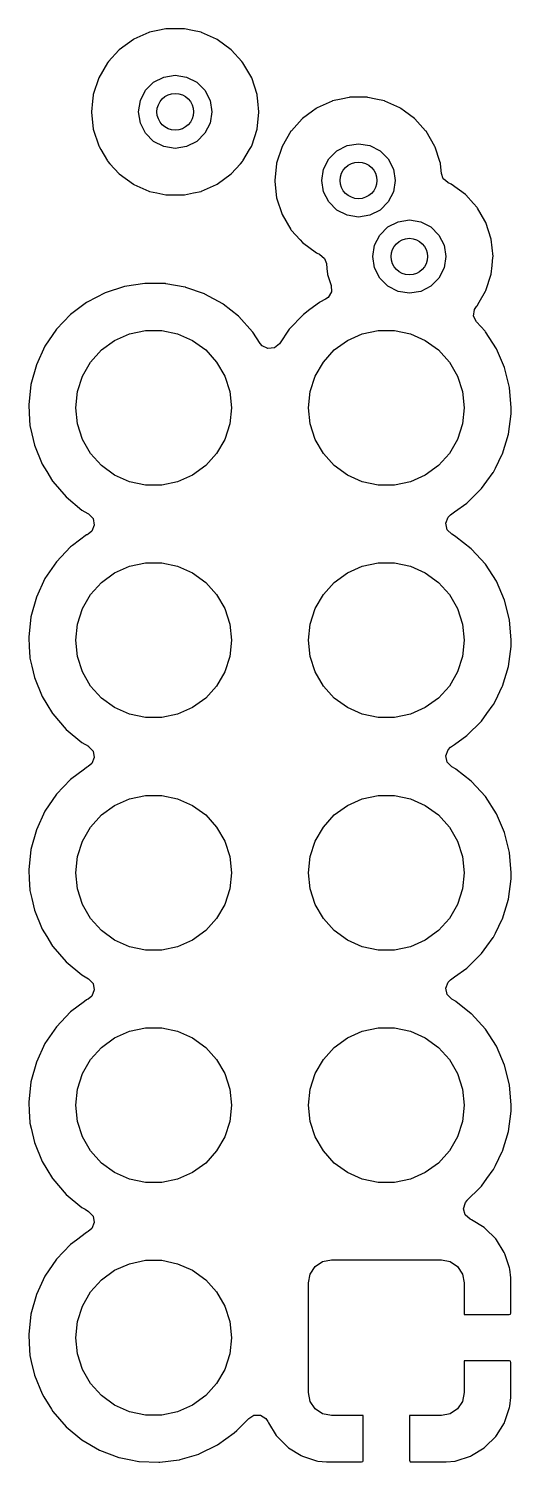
# Model space of a CAD drawing. Extents: x 1.86 to 8.44, y -4.92 to -0.87.
# Drawn here: x 6.856 to 7.064, y -4.164 to -3.547 of the extents above; entities that cross this region are included whole.
import ezdxf

# ---------------------------------------------------------------- set-up
doc = ezdxf.new("R2010")
doc.units = 0
doc.header["$MEASUREMENT"] = 0
doc.layers.add('BLACK', color=7, linetype='CONTINUOUS')

msp = doc.modelspace()

# ---------------------------------------------------------------- linework, layer by layer
at = {"layer": 'BLACK', "linetype": 'CONTINUOUS'}
for p, q in [((6.90131, -3.55153), (6.89523, -3.55595)), ((6.90155, -3.55143), (6.90131, -3.55153)), ((6.90794, -3.54858), (6.90155, -3.55143)), ((6.90155, -3.55143), (6.90155, -3.55143)), ((6.90818, -3.54847), (6.90794, -3.54858)), ((6.90794, -3.54858), (6.90794, -3.54858)), ((6.91185, -3.54769), (6.90818, -3.54847)), ((6.91528, -3.54696), (6.91185, -3.54769)), ((6.91553, -3.54691), (6.91528, -3.54696)), ((6.91528, -3.54696), (6.91528, -3.54696)), ((6.92305, -3.54691), (6.91553, -3.54691)), ((6.9233, -3.54696), (6.92305, -3.54691)), ((6.92673, -3.54769), (6.9233, -3.54696)), ((6.9233, -3.54696), (6.9233, -3.54696)), ((6.93041, -3.54847), (6.92673, -3.54769)), ((6.93064, -3.54858), (6.93041, -3.54847)), ((6.93704, -3.55143), (6.93064, -3.54858)), ((6.93064, -3.54858), (6.93064, -3.54858)), ((6.93727, -3.55153), (6.93704, -3.55143)), ((6.93704, -3.55143), (6.93704, -3.55143)), ((6.94336, -3.55595), (6.93727, -3.55153)), ((6.89505, -3.55614), (6.89063, -3.56105)), ((6.89523, -3.55595), (6.89505, -3.55614)), ((6.89505, -3.55614), (6.89505, -3.55614)), ((6.94353, -3.55614), (6.94336, -3.55595)), ((6.94795, -3.56105), (6.94353, -3.55614)), ((6.94353, -3.55614), (6.94353, -3.55614)), ((6.8902, -3.56154), (6.88644, -3.56805)), ((6.89063, -3.56105), (6.8902, -3.56154)), ((6.94839, -3.56154), (6.94795, -3.56105)), ((6.95215, -3.56805), (6.94839, -3.56154)), ((6.88644, -3.56805), (6.88411, -3.5752)), ((6.90655, -3.57342), (6.91003, -3.56994)), ((6.91003, -3.56994), (6.91442, -3.5677)), ((6.91442, -3.5677), (6.91929, -3.56693)), ((6.91929, -3.56693), (6.92416, -3.5677)), ((6.92416, -3.5677), (6.92855, -3.56994)), ((6.92855, -3.56994), (6.93203, -3.57342)), ((6.95447, -3.5752), (6.95215, -3.56805)), ((6.88409, -3.57546), (6.88381, -3.57811)), ((6.88411, -3.5752), (6.88409, -3.57546)), ((6.88409, -3.57546), (6.88409, -3.57546)), ((6.90431, -3.57781), (6.90655, -3.57342)), ((6.93203, -3.57342), (6.93427, -3.57781)), ((6.9545, -3.57546), (6.95447, -3.5752)), ((6.95478, -3.57811), (6.9545, -3.57546)), ((6.9545, -3.57546), (6.9545, -3.57546)), ((6.99402, -3.57649), (6.99059, -3.57722)), ((6.99427, -3.57644), (6.99402, -3.57649)), ((6.99402, -3.57649), (6.99402, -3.57649)), ((7.00179, -3.57644), (6.99427, -3.57644)), ((7.00204, -3.57649), (7.00179, -3.57644)), ((7.00205, -3.57649), (7.00204, -3.57649)), ((7.00547, -3.57722), (7.00205, -3.57649)), ((6.88381, -3.57811), (6.88333, -3.58268)), ((6.88333, -3.58268), (6.88335, -3.58294)), ((6.88335, -3.58294), (6.88364, -3.58567)), ((6.90354, -3.58268), (6.90431, -3.57781)), ((6.90431, -3.58754), (6.90354, -3.58268)), ((6.93427, -3.57781), (6.93504, -3.58268)), ((6.93504, -3.58268), (6.93427, -3.58754)), ((6.95526, -3.58268), (6.95478, -3.57811)), ((6.95494, -3.58567), (6.95523, -3.58294)), ((6.95523, -3.58294), (6.95526, -3.58268)), ((6.97825, -3.58236), (6.97397, -3.58548)), ((6.97984, -3.58121), (6.97825, -3.58236)), ((6.98005, -3.58106), (6.97984, -3.58121)), ((6.97984, -3.58121), (6.97984, -3.58121)), ((6.98029, -3.58095), (6.98005, -3.58106)), ((6.98668, -3.57811), (6.98029, -3.58095)), ((6.98029, -3.58095), (6.98029, -3.58095)), ((6.98692, -3.578), (6.98668, -3.57811)), ((6.98668, -3.57811), (6.98668, -3.57811)), ((6.99059, -3.57722), (6.98692, -3.578)), ((7.00915, -3.578), (7.00547, -3.57722)), ((7.00938, -3.57811), (7.00915, -3.578)), ((7.01578, -3.58095), (7.00938, -3.57811)), ((7.00938, -3.57811), (7.00938, -3.57811)), ((7.01601, -3.58106), (7.01578, -3.58095)), ((7.01578, -3.58095), (7.01578, -3.58095)), ((7.01622, -3.58121), (7.01601, -3.58106)), ((7.01781, -3.58236), (7.01622, -3.58121)), ((7.01622, -3.58121), (7.01622, -3.58121)), ((7.0221, -3.58548), (7.01781, -3.58236)), ((6.88364, -3.58567), (6.88411, -3.59015)), ((6.90655, -3.59193), (6.90431, -3.58754)), ((6.93427, -3.58754), (6.93203, -3.59193)), ((6.95447, -3.59015), (6.95494, -3.58567)), ((6.97379, -3.58567), (6.96918, -3.5908)), ((6.97397, -3.58548), (6.97379, -3.58567)), ((6.97379, -3.58567), (6.97379, -3.58567)), ((7.02227, -3.58567), (7.0221, -3.58548)), ((7.02688, -3.5908), (7.02227, -3.58567)), ((7.02227, -3.58567), (7.02227, -3.58567)), ((6.88411, -3.59015), (6.88644, -3.59731)), ((6.91003, -3.59542), (6.90655, -3.59193)), ((6.93203, -3.59193), (6.92855, -3.59542)), ((6.95215, -3.59731), (6.95447, -3.59015)), ((6.96894, -3.59107), (6.96518, -3.59758)), ((6.96918, -3.5908), (6.96894, -3.59107)), ((7.02713, -3.59107), (7.02688, -3.5908)), ((7.03089, -3.59758), (7.02713, -3.59107)), ((6.88644, -3.59731), (6.88657, -3.59753)), ((6.88657, -3.59753), (6.88657, -3.59753)), ((6.88657, -3.59753), (6.88736, -3.5989)), ((6.88736, -3.5989), (6.8902, -3.60382)), ((6.91442, -3.59765), (6.91003, -3.59542)), ((6.91929, -3.59843), (6.91442, -3.59765)), ((6.92416, -3.59765), (6.91929, -3.59843)), ((6.92855, -3.59542), (6.92416, -3.59765)), ((6.94839, -3.60382), (6.95122, -3.5989)), ((6.95122, -3.5989), (6.95202, -3.59753)), ((6.95202, -3.59753), (6.95215, -3.59731)), ((6.95202, -3.59753), (6.95202, -3.59753)), ((6.96518, -3.59758), (6.96285, -3.60473)), ((6.98529, -3.60295), (6.98878, -3.59946)), ((6.98878, -3.59946), (6.99317, -3.59723)), ((6.99317, -3.59723), (6.99803, -3.59646)), ((6.99803, -3.59646), (7.0029, -3.59723)), ((7.0029, -3.59723), (7.00729, -3.59946)), ((7.00729, -3.59946), (7.01077, -3.60295)), ((7.03097, -3.59782), (7.03089, -3.59758)), ((7.03297, -3.60398), (7.03097, -3.59782)), ((6.8902, -3.60382), (6.89037, -3.60401)), ((6.89037, -3.60401), (6.89037, -3.60401)), ((6.89037, -3.60401), (6.89125, -3.60499)), ((6.89125, -3.60499), (6.89523, -3.6094)), ((6.94336, -3.6094), (6.94733, -3.60499)), ((6.94733, -3.60499), (6.94821, -3.60401)), ((6.94821, -3.60401), (6.94839, -3.60382)), ((6.94821, -3.60401), (6.94821, -3.60401)), ((6.96283, -3.60499), (6.96238, -3.60925)), ((6.96285, -3.60473), (6.96283, -3.60499)), ((6.96283, -3.60499), (6.96283, -3.60499)), ((6.98228, -3.6122), (6.98305, -3.60734)), ((6.98305, -3.60734), (6.98529, -3.60295)), ((7.01077, -3.60295), (7.01301, -3.60734)), ((7.01301, -3.60734), (7.01378, -3.6122)), ((7.03321, -3.60473), (7.03297, -3.60398)), ((7.03324, -3.60499), (7.03321, -3.60473)), ((7.03369, -3.60925), (7.03324, -3.60499)), ((7.03324, -3.60499), (7.03324, -3.60499)), ((6.89523, -3.6094), (6.90131, -3.61382)), ((6.90131, -3.61382), (6.90155, -3.61393)), ((6.93704, -3.61393), (6.93727, -3.61382)), ((6.93727, -3.61382), (6.94336, -3.6094)), ((6.96238, -3.60925), (6.96207, -3.6122)), ((6.96207, -3.6122), (6.96209, -3.61246)), ((6.96209, -3.61246), (6.96272, -3.61839)), ((6.98305, -3.61707), (6.98228, -3.6122)), ((7.01378, -3.6122), (7.01301, -3.61707)), ((7.03447, -3.61145), (7.03369, -3.60925)), ((7.03536, -3.6122), (7.03447, -3.61145)), ((7.0366, -3.61326), (7.03536, -3.6122)), ((7.03762, -3.61371), (7.0366, -3.61326)), ((7.03785, -3.61382), (7.03762, -3.61371)), ((7.04394, -3.61824), (7.03785, -3.61382)), ((6.90155, -3.61393), (6.90155, -3.61393)), ((6.90155, -3.61393), (6.90794, -3.61678)), ((6.90794, -3.61678), (6.90818, -3.61688)), ((6.90818, -3.61688), (6.91138, -3.61756)), ((6.91138, -3.61756), (6.91528, -3.61839)), ((6.91528, -3.61839), (6.91528, -3.61839)), ((6.91528, -3.61839), (6.91553, -3.61844)), ((6.91553, -3.61844), (6.92305, -3.61844)), ((6.92305, -3.61844), (6.9233, -3.61839)), ((6.9233, -3.61839), (6.92721, -3.61756)), ((6.9233, -3.61839), (6.9233, -3.61839)), ((6.92721, -3.61756), (6.93041, -3.61688)), ((6.93041, -3.61688), (6.93064, -3.61678)), ((6.93064, -3.61678), (6.93704, -3.61393)), ((6.93704, -3.61393), (6.93704, -3.61393)), ((6.96272, -3.61839), (6.96285, -3.61968)), ((6.96285, -3.61968), (6.96518, -3.62683)), ((6.98529, -3.62146), (6.98305, -3.61707)), ((7.01301, -3.61707), (7.01077, -3.62146)), ((7.04411, -3.61843), (7.04394, -3.61824)), ((7.04737, -3.62205), (7.04411, -3.61843)), ((7.04411, -3.61843), (7.04411, -3.61843)), ((6.98878, -3.62495), (6.98529, -3.62146)), ((6.99317, -3.62718), (6.98878, -3.62495)), ((7.00729, -3.62495), (7.0029, -3.62718)), ((7.01077, -3.62146), (7.00729, -3.62495)), ((7.04897, -3.62382), (7.04737, -3.62205)), ((7.0491, -3.62405), (7.04897, -3.62382)), ((7.05226, -3.62952), (7.0491, -3.62405)), ((6.96518, -3.62683), (6.96894, -3.63334)), ((6.99803, -3.62795), (6.99317, -3.62718)), ((7.0029, -3.62718), (6.99803, -3.62795)), ((7.00713, -3.63571), (7.01061, -3.63222)), ((7.01061, -3.63222), (7.015, -3.62999)), ((7.015, -3.62999), (7.01987, -3.62921)), ((7.01987, -3.62921), (7.02474, -3.62999)), ((7.02474, -3.62999), (7.02913, -3.63222)), ((7.02913, -3.63222), (7.03261, -3.63571)), ((7.05273, -3.63033), (7.05226, -3.62952)), ((7.05505, -3.63749), (7.05273, -3.63033)), ((6.96894, -3.63334), (6.96911, -3.63354)), ((6.96911, -3.63354), (6.96911, -3.63354)), ((6.96911, -3.63354), (6.9729, -3.63774)), ((6.9729, -3.63774), (6.97397, -3.63893)), ((7.00489, -3.6401), (7.00713, -3.63571)), ((7.03261, -3.63571), (7.03485, -3.6401)), ((7.05584, -3.64496), (7.05505, -3.63749)), ((6.97397, -3.63893), (6.98005, -3.64335)), ((6.98005, -3.64335), (6.98029, -3.64346)), ((6.98029, -3.64346), (6.9813, -3.64391)), ((6.9813, -3.64391), (6.98343, -3.64572)), ((7.00412, -3.64496), (7.00489, -3.6401)), ((7.03485, -3.6401), (7.03562, -3.64496)), ((6.98343, -3.64572), (6.98422, -3.64792)), ((6.98422, -3.64792), (6.98445, -3.65012)), ((6.98445, -3.65012), (6.98469, -3.65244)), ((7.00489, -3.64983), (7.00412, -3.64496)), ((7.00713, -3.65422), (7.00489, -3.64983)), ((7.03485, -3.64983), (7.03261, -3.65422)), ((7.03562, -3.64496), (7.03485, -3.64983)), ((7.05505, -3.65244), (7.05543, -3.64877)), ((7.05543, -3.64877), (7.05581, -3.64522)), ((7.05581, -3.64522), (7.05584, -3.64496)), ((6.90626, -3.65646), (6.89756, -3.65779)), ((6.90646, -3.65647), (6.90626, -3.65646)), ((6.91214, -3.65654), (6.90646, -3.65647)), ((6.90646, -3.65647), (6.90646, -3.65647)), ((6.91505, -3.65657), (6.91214, -3.65654)), ((6.91525, -3.65661), (6.91505, -3.65657)), ((6.92351, -3.65808), (6.91525, -3.65661)), ((6.91525, -3.65661), (6.91525, -3.65661)), ((6.98469, -3.65244), (6.98477, -3.65269)), ((6.98477, -3.65269), (6.98477, -3.65269)), ((6.98477, -3.65269), (6.98629, -3.65737)), ((7.01061, -3.6577), (7.00713, -3.65422)), ((7.03261, -3.65422), (7.02913, -3.6577)), ((7.05273, -3.65959), (7.05505, -3.65244)), ((6.8892, -3.66053), (6.8814, -3.66459)), ((6.89756, -3.65779), (6.8892, -3.66053)), ((6.92371, -3.65811), (6.92351, -3.65808)), ((6.92351, -3.65808), (6.92351, -3.65808)), ((6.9239, -3.65818), (6.92371, -3.65811)), ((6.93181, -3.66098), (6.9239, -3.65818)), ((6.9239, -3.65818), (6.9239, -3.65818)), ((6.932, -3.66105), (6.93181, -3.66098)), ((6.93181, -3.66098), (6.93181, -3.66098)), ((6.9397, -3.6653), (6.932, -3.66105)), ((6.98493, -3.66256), (6.98387, -3.6633)), ((6.98637, -3.66016), (6.98493, -3.66256)), ((6.98629, -3.65737), (6.98637, -3.66016)), ((7.015, -3.65994), (7.01061, -3.6577)), ((7.01987, -3.66071), (7.015, -3.65994)), ((7.02474, -3.65994), (7.01987, -3.66071)), ((7.02913, -3.6577), (7.02474, -3.65994)), ((7.0499, -3.66449), (7.0526, -3.65982)), ((7.0526, -3.65982), (7.05273, -3.65959)), ((7.0526, -3.65982), (7.0526, -3.65982)), ((6.87715, -3.66778), (6.87437, -3.66987)), ((6.88124, -3.66471), (6.87715, -3.66778)), ((6.8814, -3.66459), (6.88124, -3.66471)), ((6.88124, -3.66471), (6.88124, -3.66471)), ((6.93986, -3.66543), (6.9397, -3.6653)), ((6.94644, -3.67062), (6.93986, -3.66543)), ((6.93986, -3.66543), (6.93986, -3.66543)), ((6.97715, -3.66778), (6.97437, -3.66987)), ((6.98124, -3.66471), (6.97715, -3.66778)), ((6.9814, -3.66459), (6.98124, -3.66471)), ((6.98124, -3.66471), (6.98124, -3.66471)), ((6.98387, -3.6633), (6.9814, -3.66459)), ((7.04749, -3.67055), (7.04782, -3.66778)), ((7.04782, -3.66778), (7.04869, -3.66641)), ((7.04869, -3.66641), (7.04879, -3.6663)), ((7.04879, -3.6663), (7.04897, -3.6661)), ((7.04879, -3.6663), (7.04879, -3.6663)), ((7.04897, -3.6661), (7.0499, -3.66449)), ((6.87437, -3.66987), (6.86829, -3.67623)), ((6.9466, -3.67075), (6.94644, -3.67062)), ((6.94644, -3.67062), (6.94644, -3.67062)), ((6.95252, -3.67725), (6.9466, -3.67075)), ((6.97437, -3.66987), (6.96829, -3.67623)), ((7.04871, -3.67307), (7.04749, -3.67055)), ((7.05238, -3.6771), (7.04871, -3.67307)), ((6.86829, -3.67623), (6.86334, -3.68349)), ((6.88761, -3.68513), (6.89327, -3.68102)), ((6.89327, -3.68102), (6.89966, -3.67817)), ((6.89966, -3.67817), (6.9065, -3.67672)), ((6.9065, -3.67672), (6.9135, -3.67672)), ((6.9135, -3.67672), (6.92034, -3.67817)), ((6.92034, -3.67817), (6.92673, -3.68102)), ((6.92673, -3.68102), (6.93239, -3.68513)), ((6.95263, -3.67743), (6.95252, -3.67725)), ((6.9558, -3.68232), (6.95263, -3.67743)), ((6.95263, -3.67743), (6.95263, -3.67743)), ((6.96829, -3.67623), (6.96406, -3.68243)), ((6.98761, -3.68513), (6.99327, -3.68102)), ((6.99327, -3.68102), (6.99966, -3.67817)), ((6.99966, -3.67817), (7.0065, -3.67672)), ((7.0065, -3.67672), (7.0135, -3.67672)), ((7.0135, -3.67672), (7.02034, -3.67817)), ((7.02034, -3.67817), (7.02673, -3.68102)), ((7.02673, -3.68102), (7.03239, -3.68513)), ((7.05252, -3.67725), (7.05238, -3.6771)), ((7.05238, -3.6771), (7.05238, -3.6771)), ((7.0573, -3.68464), (7.05252, -3.67725)), ((6.86334, -3.68349), (6.85963, -3.69147)), ((6.88293, -3.69033), (6.88761, -3.68513)), ((6.93239, -3.68513), (6.93707, -3.69033)), ((6.95662, -3.68329), (6.9558, -3.68232)), ((6.95912, -3.68452), (6.95662, -3.68329)), ((6.9619, -3.6842), (6.95912, -3.68452)), ((6.96406, -3.68243), (6.9619, -3.6842)), ((6.98293, -3.69033), (6.98761, -3.68513)), ((7.03239, -3.68513), (7.03707, -3.69033)), ((7.0608, -3.6927), (7.0573, -3.68464)), ((6.85963, -3.69147), (6.85728, -3.69994)), ((6.87943, -3.69639), (6.88293, -3.69033)), ((6.93707, -3.69033), (6.94057, -3.69639)), ((6.97943, -3.69639), (6.98293, -3.69033)), ((7.03707, -3.69033), (7.04057, -3.69639)), ((7.06295, -3.70123), (7.0608, -3.6927)), ((6.85728, -3.69994), (6.85635, -3.70869)), ((6.87727, -3.70304), (6.87943, -3.69639)), ((6.94057, -3.69639), (6.94273, -3.70304)), ((6.97727, -3.70304), (6.97943, -3.69639)), ((7.04057, -3.69639), (7.04273, -3.70304)), ((6.87654, -3.71), (6.87727, -3.70304)), ((6.94273, -3.70304), (6.94346, -3.71)), ((6.97654, -3.71), (6.97727, -3.70304)), ((7.04273, -3.70304), (7.04346, -3.71)), ((7.06367, -3.71), (7.06295, -3.70123)), ((6.85635, -3.70869), (6.85636, -3.70889)), ((6.85636, -3.70889), (6.85636, -3.70889)), ((6.85636, -3.70889), (6.85673, -3.71531)), ((6.87727, -3.71696), (6.87654, -3.71)), ((6.94346, -3.71), (6.94273, -3.71696)), ((6.97727, -3.71696), (6.97654, -3.71)), ((7.04346, -3.71), (7.04273, -3.71696)), ((7.0636, -3.71262), (7.06367, -3.71)), ((6.85673, -3.71531), (6.85685, -3.71747)), ((6.85685, -3.71747), (6.8569, -3.71767)), ((6.8569, -3.71767), (6.8569, -3.71767)), ((6.8569, -3.71767), (6.85768, -3.72114)), ((6.87943, -3.72361), (6.87727, -3.71696)), ((6.94273, -3.71696), (6.94057, -3.72361)), ((6.97943, -3.72361), (6.97727, -3.71696)), ((7.04273, -3.71696), (7.04057, -3.72361)), ((7.06246, -3.72134), (7.0636, -3.71262)), ((6.85768, -3.72114), (6.85879, -3.72605)), ((6.88293, -3.72967), (6.87943, -3.72361)), ((6.94057, -3.72361), (6.93707, -3.72967)), ((6.98293, -3.72967), (6.97943, -3.72361)), ((7.04057, -3.72361), (7.03707, -3.72967)), ((7.0599, -3.72976), (7.06246, -3.72134)), ((6.85879, -3.72605), (6.8621, -3.7342)), ((6.88761, -3.73487), (6.88293, -3.72967)), ((6.93707, -3.72967), (6.93239, -3.73487)), ((6.98761, -3.73487), (6.98293, -3.72967)), ((7.03707, -3.72967), (7.03239, -3.73487)), ((7.05682, -3.73598), (7.05981, -3.72994)), ((7.05981, -3.72994), (7.0599, -3.72976)), ((7.05981, -3.72994), (7.05981, -3.72994)), ((6.8621, -3.7342), (6.8641, -3.73746)), ((6.89327, -3.73898), (6.88761, -3.73487)), ((6.93239, -3.73487), (6.92673, -3.73898)), ((6.99327, -3.73898), (6.98761, -3.73487)), ((7.03239, -3.73487), (7.02673, -3.73898)), ((7.056, -3.73764), (7.05682, -3.73598)), ((6.8641, -3.73746), (6.86659, -3.74152)), ((6.86659, -3.74152), (6.86669, -3.7417)), ((6.86669, -3.7417), (6.87245, -3.74834)), ((6.89966, -3.74183), (6.89327, -3.73898)), ((6.9065, -3.74328), (6.89966, -3.74183)), ((6.9135, -3.74328), (6.9065, -3.74328)), ((6.92034, -3.74183), (6.9135, -3.74328)), ((6.92673, -3.73898), (6.92034, -3.74183)), ((6.99966, -3.74183), (6.99327, -3.73898)), ((7.0065, -3.74328), (6.99966, -3.74183)), ((7.0135, -3.74328), (7.0065, -3.74328)), ((7.02034, -3.74183), (7.0135, -3.74328)), ((7.02673, -3.73898), (7.02034, -3.74183)), ((7.05087, -3.74478), (7.05321, -3.74152)), ((7.05321, -3.74152), (7.05588, -3.73781)), ((7.05588, -3.73781), (7.056, -3.73764)), ((6.87245, -3.74834), (6.87922, -3.75396)), ((7.04464, -3.75099), (7.05087, -3.74478)), ((6.87922, -3.75396), (6.88175, -3.75544)), ((6.88175, -3.75544), (6.8821, -3.75565)), ((6.8821, -3.75565), (6.88402, -3.75768)), ((7.03759, -3.75602), (7.03932, -3.75479)), ((7.03932, -3.75479), (7.04464, -3.75099)), ((6.88454, -3.76043), (6.88348, -3.76302)), ((6.88402, -3.75768), (6.88454, -3.76043)), ((7.03552, -3.75968), (7.03651, -3.75707)), ((7.03611, -3.76242), (7.03552, -3.75968)), ((7.03651, -3.75707), (7.03759, -3.75602)), ((6.88124, -3.76471), (6.87521, -3.76924)), ((6.8814, -3.76459), (6.88124, -3.76471)), ((6.88124, -3.76471), (6.88124, -3.76471)), ((6.88189, -3.76433), (6.8814, -3.76459)), ((6.88348, -3.76302), (6.88189, -3.76433)), ((7.03807, -3.7644), (7.03611, -3.76242)), ((7.0397, -3.7653), (7.03807, -3.7644)), ((7.03986, -3.76543), (7.0397, -3.7653)), ((7.04644, -3.77062), (7.03986, -3.76543)), ((7.03986, -3.76543), (7.03986, -3.76543)), ((6.87437, -3.76987), (6.86829, -3.77623)), ((6.87521, -3.76924), (6.87437, -3.76987)), ((7.0466, -3.77075), (7.04644, -3.77062)), ((7.04644, -3.77062), (7.04644, -3.77062)), ((7.05252, -3.77725), (7.0466, -3.77075)), ((6.86829, -3.77623), (6.86334, -3.78349)), ((6.89327, -3.78102), (6.89966, -3.77817)), ((6.89966, -3.77817), (6.9065, -3.77672)), ((6.9065, -3.77672), (6.9135, -3.77672)), ((6.9135, -3.77672), (6.92034, -3.77817)), ((6.92034, -3.77817), (6.92673, -3.78102)), ((6.99327, -3.78102), (6.99966, -3.77817)), ((6.99966, -3.77817), (7.0065, -3.77672)), ((7.0065, -3.77672), (7.0135, -3.77672)), ((7.0135, -3.77672), (7.02034, -3.77817)), ((7.02034, -3.77817), (7.02673, -3.78102)), ((7.0573, -3.78464), (7.05252, -3.77725)), ((6.86334, -3.78349), (6.85963, -3.79147)), ((6.88293, -3.79033), (6.88761, -3.78513)), ((6.88761, -3.78513), (6.89327, -3.78102)), ((6.92673, -3.78102), (6.93239, -3.78513)), ((6.93239, -3.78513), (6.93707, -3.79033)), ((6.98293, -3.79033), (6.98761, -3.78513)), ((6.98761, -3.78513), (6.99327, -3.78102)), ((7.02673, -3.78102), (7.03239, -3.78513)), ((7.03239, -3.78513), (7.03707, -3.79033)), ((7.0608, -3.7927), (7.0573, -3.78464)), ((6.85963, -3.79147), (6.85728, -3.79994)), ((6.87943, -3.79639), (6.88293, -3.79033)), ((6.93707, -3.79033), (6.94057, -3.79639)), ((6.97943, -3.79639), (6.98293, -3.79033)), ((7.03707, -3.79033), (7.04057, -3.79639)), ((7.06295, -3.80123), (7.0608, -3.7927)), ((6.87727, -3.80304), (6.87943, -3.79639)), ((6.94057, -3.79639), (6.94273, -3.80304)), ((6.97727, -3.80304), (6.97943, -3.79639)), ((7.04057, -3.79639), (7.04273, -3.80304)), ((6.85728, -3.79994), (6.85635, -3.80869)), ((6.87654, -3.81), (6.87727, -3.80304)), ((6.94273, -3.80304), (6.94346, -3.81)), ((6.97654, -3.81), (6.97727, -3.80304)), ((7.04273, -3.80304), (7.04346, -3.81)), ((7.06367, -3.81), (7.06295, -3.80123)), ((6.85635, -3.80869), (6.85636, -3.80889)), ((6.85636, -3.80889), (6.85636, -3.80889)), ((6.85636, -3.80889), (6.85658, -3.81262)), ((6.87727, -3.81696), (6.87654, -3.81)), ((6.94346, -3.81), (6.94273, -3.81696)), ((6.97727, -3.81696), (6.97654, -3.81)), ((7.04346, -3.81), (7.04273, -3.81696)), ((7.0636, -3.81262), (7.06367, -3.81)), ((6.85658, -3.81262), (6.85685, -3.81747)), ((6.87943, -3.82361), (6.87727, -3.81696)), ((6.94273, -3.81696), (6.94057, -3.82361)), ((6.97943, -3.82361), (6.97727, -3.81696)), ((7.04273, -3.81696), (7.04057, -3.82361)), ((7.06246, -3.82134), (7.0636, -3.81262)), ((6.85685, -3.81747), (6.8569, -3.81767)), ((6.8569, -3.81767), (6.8569, -3.81767)), ((6.8569, -3.81767), (6.85768, -3.82114)), ((6.85768, -3.82114), (6.85879, -3.82605)), ((7.0599, -3.82976), (7.06246, -3.82134)), ((6.85879, -3.82605), (6.8621, -3.8342)), ((6.88293, -3.82967), (6.87943, -3.82361)), ((6.88761, -3.83487), (6.88293, -3.82967)), ((6.93707, -3.82967), (6.93239, -3.83487)), ((6.94057, -3.82361), (6.93707, -3.82967)), ((6.98293, -3.82967), (6.97943, -3.82361)), ((6.98761, -3.83487), (6.98293, -3.82967)), ((7.03707, -3.82967), (7.03239, -3.83487)), ((7.04057, -3.82361), (7.03707, -3.82967)), ((6.8621, -3.8342), (6.8641, -3.83746)), ((6.89327, -3.83898), (6.88761, -3.83487)), ((6.93239, -3.83487), (6.92673, -3.83898)), ((6.99327, -3.83898), (6.98761, -3.83487)), ((7.03239, -3.83487), (7.02673, -3.83898)), ((7.05682, -3.83598), (7.05981, -3.82994)), ((7.05981, -3.82994), (7.0599, -3.82976)), ((7.05981, -3.82994), (7.05981, -3.82994)), ((6.8641, -3.83746), (6.86659, -3.84152)), ((6.86659, -3.84152), (6.86669, -3.8417)), ((6.86669, -3.8417), (6.87245, -3.84834)), ((6.89966, -3.84183), (6.89327, -3.83898)), ((6.9065, -3.84328), (6.89966, -3.84183)), ((6.92034, -3.84183), (6.9135, -3.84328)), ((6.92673, -3.83898), (6.92034, -3.84183)), ((6.99966, -3.84183), (6.99327, -3.83898)), ((7.0065, -3.84328), (6.99966, -3.84183)), ((7.02034, -3.84183), (7.0135, -3.84328)), ((7.02673, -3.83898), (7.02034, -3.84183)), ((7.05087, -3.84478), (7.05321, -3.84152)), ((7.05321, -3.84152), (7.05588, -3.83781)), ((7.05588, -3.83781), (7.056, -3.83764)), ((7.056, -3.83764), (7.05682, -3.83598)), ((6.9135, -3.84328), (6.9065, -3.84328)), ((7.0135, -3.84328), (7.0065, -3.84328)), ((7.04464, -3.85099), (7.05087, -3.84478)), ((6.87245, -3.84834), (6.87922, -3.85396)), ((6.87922, -3.85396), (6.88199, -3.85558)), ((7.03932, -3.85479), (7.04464, -3.85099)), ((6.88199, -3.85558), (6.8821, -3.85565)), ((6.8821, -3.85565), (6.88402, -3.85768)), ((6.88454, -3.86043), (6.88348, -3.86302)), ((6.88402, -3.85768), (6.88454, -3.86043)), ((7.03552, -3.85968), (7.03651, -3.85707)), ((7.03611, -3.86242), (7.03552, -3.85968)), ((7.03651, -3.85707), (7.03759, -3.85602)), ((7.03759, -3.85602), (7.03932, -3.85479)), ((6.88029, -3.86543), (6.87437, -3.86987)), ((6.88124, -3.86471), (6.88029, -3.86543)), ((6.8814, -3.86459), (6.88124, -3.86471)), ((6.88124, -3.86471), (6.88124, -3.86471)), ((6.88189, -3.86433), (6.8814, -3.86459)), ((6.88348, -3.86302), (6.88189, -3.86433)), ((7.03807, -3.8644), (7.03611, -3.86242)), ((7.0397, -3.8653), (7.03807, -3.8644)), ((7.03986, -3.86543), (7.0397, -3.8653)), ((7.04644, -3.87062), (7.03986, -3.86543)), ((7.03986, -3.86543), (7.03986, -3.86543)), ((6.87437, -3.86987), (6.86829, -3.87623)), ((7.0466, -3.87075), (7.04644, -3.87062)), ((7.04644, -3.87062), (7.04644, -3.87062)), ((7.05252, -3.87725), (7.0466, -3.87075)), ((6.86829, -3.87623), (6.86334, -3.88349)), ((6.89327, -3.88102), (6.89966, -3.87817)), ((6.89966, -3.87817), (6.9065, -3.87672)), ((6.9065, -3.87672), (6.9135, -3.87672)), ((6.9135, -3.87672), (6.92034, -3.87817)), ((6.92034, -3.87817), (6.92673, -3.88102)), ((6.99327, -3.88102), (6.99966, -3.87817)), ((6.99966, -3.87817), (7.0065, -3.87672)), ((7.0065, -3.87672), (7.0135, -3.87672)), ((7.0135, -3.87672), (7.02034, -3.87817)), ((7.02034, -3.87817), (7.02673, -3.88102)), ((7.0573, -3.88464), (7.05252, -3.87725)), ((6.86334, -3.88349), (6.85963, -3.89147)), ((6.88293, -3.89033), (6.88761, -3.88513)), ((6.88761, -3.88513), (6.89327, -3.88102)), ((6.92673, -3.88102), (6.93239, -3.88513)), ((6.93239, -3.88513), (6.93707, -3.89033)), ((6.98293, -3.89033), (6.98761, -3.88513)), ((6.98761, -3.88513), (6.99327, -3.88102)), ((7.02673, -3.88102), (7.03239, -3.88513)), ((7.03239, -3.88513), (7.03707, -3.89033)), ((7.0608, -3.8927), (7.0573, -3.88464)), ((6.87943, -3.89639), (6.88293, -3.89033)), ((6.93707, -3.89033), (6.94057, -3.89639)), ((6.97943, -3.89639), (6.98293, -3.89033)), ((7.03707, -3.89033), (7.04057, -3.89639)), ((6.85963, -3.89147), (6.85728, -3.89994)), ((6.87727, -3.90304), (6.87943, -3.89639)), ((6.94057, -3.89639), (6.94273, -3.90304)), ((6.97727, -3.90304), (6.97943, -3.89639)), ((7.04057, -3.89639), (7.04273, -3.90304)), ((7.06295, -3.90123), (7.0608, -3.8927)), ((6.85728, -3.89994), (6.85635, -3.90869)), ((6.87654, -3.91), (6.87727, -3.90304)), ((6.94273, -3.90304), (6.94346, -3.91)), ((6.97654, -3.91), (6.97727, -3.90304)), ((7.04273, -3.90304), (7.04346, -3.91)), ((7.06367, -3.91), (7.06295, -3.90123)), ((6.85635, -3.90869), (6.85636, -3.90889)), ((6.85636, -3.90889), (6.85636, -3.90889)), ((6.85636, -3.90889), (6.85658, -3.91262)), ((6.85658, -3.91262), (6.85685, -3.91747)), ((6.87727, -3.91696), (6.87654, -3.91)), ((6.94346, -3.91), (6.94273, -3.91696)), ((6.97727, -3.91696), (6.97654, -3.91)), ((7.04346, -3.91), (7.04273, -3.91696)), ((7.06246, -3.92134), (7.0636, -3.91262)), ((7.0636, -3.91262), (7.06367, -3.91)), ((6.85685, -3.91747), (6.8569, -3.91767)), ((6.8569, -3.91767), (6.8569, -3.91767)), ((6.8569, -3.91767), (6.85768, -3.92114)), ((6.85768, -3.92114), (6.85879, -3.92605)), ((6.87943, -3.92361), (6.87727, -3.91696)), ((6.94273, -3.91696), (6.94057, -3.92361)), ((6.97943, -3.92361), (6.97727, -3.91696)), ((7.04273, -3.91696), (7.04057, -3.92361)), ((7.0599, -3.92976), (7.06246, -3.92134)), ((6.85879, -3.92605), (6.8621, -3.9342)), ((6.88293, -3.92967), (6.87943, -3.92361)), ((6.94057, -3.92361), (6.93707, -3.92967)), ((6.98293, -3.92967), (6.97943, -3.92361)), ((7.04057, -3.92361), (7.03707, -3.92967)), ((6.8621, -3.9342), (6.8641, -3.93746)), ((6.88761, -3.93487), (6.88293, -3.92967)), ((6.93707, -3.92967), (6.93239, -3.93487)), ((6.98761, -3.93487), (6.98293, -3.92967)), ((7.03707, -3.92967), (7.03239, -3.93487)), ((7.05682, -3.93598), (7.05981, -3.92994)), ((7.05981, -3.92994), (7.0599, -3.92976)), ((7.05981, -3.92994), (7.05981, -3.92994)), ((6.8641, -3.93746), (6.86659, -3.94152)), ((6.89327, -3.93898), (6.88761, -3.93487)), ((6.89966, -3.94183), (6.89327, -3.93898)), ((6.92673, -3.93898), (6.92034, -3.94183)), ((6.93239, -3.93487), (6.92673, -3.93898)), ((6.99327, -3.93898), (6.98761, -3.93487)), ((6.99966, -3.94183), (6.99327, -3.93898)), ((7.02673, -3.93898), (7.02034, -3.94183)), ((7.03239, -3.93487), (7.02673, -3.93898)), ((7.05321, -3.94152), (7.05588, -3.93781)), ((7.05588, -3.93781), (7.056, -3.93764)), ((7.056, -3.93764), (7.05682, -3.93598)), ((6.86659, -3.94152), (6.86669, -3.9417)), ((6.86669, -3.9417), (6.87245, -3.94834)), ((6.9065, -3.94328), (6.89966, -3.94183)), ((6.9135, -3.94328), (6.9065, -3.94328)), ((6.92034, -3.94183), (6.9135, -3.94328)), ((7.0065, -3.94328), (6.99966, -3.94183)), ((7.0135, -3.94328), (7.0065, -3.94328)), ((7.02034, -3.94183), (7.0135, -3.94328)), ((7.04464, -3.95099), (7.05087, -3.94478)), ((7.05087, -3.94478), (7.05321, -3.94152)), ((6.87245, -3.94834), (6.87922, -3.95396)), ((7.03932, -3.95479), (7.04464, -3.95099)), ((6.87922, -3.95396), (6.88199, -3.95558)), ((6.88199, -3.95558), (6.8821, -3.95565)), ((6.8821, -3.95565), (6.88402, -3.95768)), ((6.88402, -3.95768), (6.88454, -3.96043)), ((7.03552, -3.95968), (7.03651, -3.95707)), ((7.03651, -3.95707), (7.03759, -3.95602)), ((7.03759, -3.95602), (7.03932, -3.95479)), ((6.88124, -3.96471), (6.88029, -3.96543)), ((6.8814, -3.96459), (6.88124, -3.96471)), ((6.88124, -3.96471), (6.88124, -3.96471)), ((6.88189, -3.96433), (6.8814, -3.96459)), ((6.88348, -3.96302), (6.88189, -3.96433)), ((6.88454, -3.96043), (6.88348, -3.96302)), ((7.03611, -3.96242), (7.03552, -3.95968)), ((7.03807, -3.9644), (7.03611, -3.96242)), ((7.0397, -3.9653), (7.03807, -3.9644)), ((7.03986, -3.96543), (7.0397, -3.9653)), ((6.87437, -3.96987), (6.86829, -3.97623)), ((6.88029, -3.96543), (6.87437, -3.96987)), ((7.04644, -3.97062), (7.03986, -3.96543)), ((7.03986, -3.96543), (7.03986, -3.96543)), ((7.0466, -3.97075), (7.04644, -3.97062)), ((7.04644, -3.97062), (7.04644, -3.97062)), ((7.05252, -3.97725), (7.0466, -3.97075)), ((6.86829, -3.97623), (6.86334, -3.98349)), ((6.89966, -3.97817), (6.9065, -3.97672)), ((6.9065, -3.97672), (6.9135, -3.97672)), ((6.9135, -3.97672), (6.92034, -3.97817)), ((6.99966, -3.97817), (7.0065, -3.97672)), ((7.0065, -3.97672), (7.0135, -3.97672)), ((7.0135, -3.97672), (7.02034, -3.97817)), ((7.0573, -3.98464), (7.05252, -3.97725)), ((6.86334, -3.98349), (6.85963, -3.99147)), ((6.88761, -3.98513), (6.89327, -3.98102)), ((6.89327, -3.98102), (6.89966, -3.97817)), ((6.92034, -3.97817), (6.92673, -3.98102)), ((6.92673, -3.98102), (6.93239, -3.98513)), ((6.98761, -3.98513), (6.99327, -3.98102)), ((6.99327, -3.98102), (6.99966, -3.97817)), ((7.02034, -3.97817), (7.02673, -3.98102)), ((7.02673, -3.98102), (7.03239, -3.98513)), ((6.88293, -3.99033), (6.88761, -3.98513)), ((6.93239, -3.98513), (6.93707, -3.99033)), ((6.98293, -3.99033), (6.98761, -3.98513)), ((7.03239, -3.98513), (7.03707, -3.99033)), ((7.0608, -3.9927), (7.0573, -3.98464)), ((6.85963, -3.99147), (6.85728, -3.99994)), ((6.87943, -3.99639), (6.88293, -3.99033)), ((6.93707, -3.99033), (6.94057, -3.99639)), ((6.97943, -3.99639), (6.98293, -3.99033)), ((7.03707, -3.99033), (7.04057, -3.99639)), ((7.06295, -4.00123), (7.0608, -3.9927)), ((6.85728, -3.99994), (6.85635, -4.00869)), ((6.87727, -4.00304), (6.87943, -3.99639)), ((6.94057, -3.99639), (6.94273, -4.00304)), ((6.97727, -4.00304), (6.97943, -3.99639)), ((7.04057, -3.99639), (7.04273, -4.00304)), ((7.06367, -4.01), (7.06295, -4.00123)), ((6.87654, -4.01), (6.87727, -4.00304)), ((6.94273, -4.00304), (6.94346, -4.01)), ((6.97654, -4.01), (6.97727, -4.00304)), ((7.04273, -4.00304), (7.04346, -4.01)), ((6.85635, -4.00869), (6.85636, -4.00889)), ((6.85636, -4.00889), (6.85636, -4.00889)), ((6.85636, -4.00889), (6.85658, -4.01262)), ((6.85658, -4.01262), (6.85685, -4.01747)), ((6.87727, -4.01696), (6.87654, -4.01)), ((6.94346, -4.01), (6.94273, -4.01696)), ((6.97727, -4.01696), (6.97654, -4.01)), ((7.04346, -4.01), (7.04273, -4.01696)), ((7.06246, -4.02134), (7.0636, -4.01262)), ((7.0636, -4.01262), (7.06363, -4.01151)), ((7.06363, -4.01151), (7.06366, -4.01013)), ((7.06366, -4.01013), (7.06367, -4.01)), ((7.06366, -4.01013), (7.06366, -4.01013)), ((6.85685, -4.01747), (6.8569, -4.01767)), ((6.8569, -4.01767), (6.8569, -4.01767)), ((6.8569, -4.01767), (6.8574, -4.01991)), ((6.8574, -4.01991), (6.85879, -4.02605)), ((6.87943, -4.02361), (6.87727, -4.01696)), ((6.94273, -4.01696), (6.94057, -4.02361)), ((6.97943, -4.02361), (6.97727, -4.01696)), ((7.04273, -4.01696), (7.04057, -4.02361)), ((6.85879, -4.02605), (6.8621, -4.0342)), ((6.88293, -4.02967), (6.87943, -4.02361)), ((6.94057, -4.02361), (6.93707, -4.02967)), ((6.98293, -4.02967), (6.97943, -4.02361)), ((7.04057, -4.02361), (7.03707, -4.02967)), ((7.0599, -4.02976), (7.06246, -4.02134)), ((6.88761, -4.03487), (6.88293, -4.02967)), ((6.93707, -4.02967), (6.93239, -4.03487)), ((6.98761, -4.03487), (6.98293, -4.02967)), ((7.03707, -4.02967), (7.03239, -4.03487)), ((7.05682, -4.03598), (7.05981, -4.02994)), ((7.05981, -4.02994), (7.0599, -4.02976)), ((7.05981, -4.02994), (7.05981, -4.02994)), ((6.8621, -4.0342), (6.8641, -4.03746)), ((6.8641, -4.03746), (6.86659, -4.04152)), ((6.89327, -4.03898), (6.88761, -4.03487)), ((6.89966, -4.04183), (6.89327, -4.03898)), ((6.92673, -4.03898), (6.92034, -4.04183)), ((6.93239, -4.03487), (6.92673, -4.03898)), ((6.99327, -4.03898), (6.98761, -4.03487)), ((6.99966, -4.04183), (6.99327, -4.03898)), ((7.02673, -4.03898), (7.02034, -4.04183)), ((7.03239, -4.03487), (7.02673, -4.03898)), ((7.05321, -4.04152), (7.05588, -4.03781)), ((7.05588, -4.03781), (7.056, -4.03764)), ((7.056, -4.03764), (7.05682, -4.03598)), ((6.86659, -4.04152), (6.86669, -4.0417)), ((6.86669, -4.0417), (6.87245, -4.04834)), ((6.9065, -4.04328), (6.89966, -4.04183)), ((6.9135, -4.04328), (6.9065, -4.04328)), ((6.92034, -4.04183), (6.9135, -4.04328)), ((7.0065, -4.04328), (6.99966, -4.04183)), ((7.0135, -4.04328), (7.0065, -4.04328)), ((7.02034, -4.04183), (7.0135, -4.04328)), ((7.04464, -4.05099), (7.05032, -4.04533)), ((7.05032, -4.04533), (7.05087, -4.04478)), ((7.05087, -4.04478), (7.05321, -4.04152)), ((6.87245, -4.04834), (6.87922, -4.05396)), ((7.04395, -4.05183), (7.04466, -4.05102)), ((7.04466, -4.05102), (7.04464, -4.05099)), ((6.87922, -4.05396), (6.88059, -4.05476)), ((6.88059, -4.05476), (6.8821, -4.05565)), ((6.8821, -4.05565), (6.88402, -4.05768)), ((6.88402, -4.05768), (6.88454, -4.06043)), ((7.04314, -4.0545), (7.04395, -4.05183)), ((7.04391, -4.05719), (7.04314, -4.0545)), ((7.046, -4.05904), (7.04391, -4.05719)), ((6.88348, -4.06302), (6.88189, -4.06433)), ((6.88454, -4.06043), (6.88348, -4.06302)), ((7.04657, -4.0593), (7.046, -4.05904)), ((7.052, -4.06265), (7.04657, -4.0593)), ((7.05245, -4.063), (7.052, -4.06265)), ((7.05696, -4.06751), (7.05245, -4.063)), ((6.87437, -4.06987), (6.86829, -4.07623)), ((6.87685, -4.068), (6.87437, -4.06987)), ((6.88124, -4.06471), (6.87685, -4.068)), ((6.8814, -4.06459), (6.88124, -4.06471)), ((6.88124, -4.06471), (6.88124, -4.06471)), ((6.88189, -4.06433), (6.8814, -4.06459)), ((7.05732, -4.06796), (7.05696, -4.06751)), ((7.06068, -4.07339), (7.05732, -4.06796)), ((6.86829, -4.07623), (6.86334, -4.08349)), ((7.06092, -4.07391), (7.06068, -4.07339)), ((7.06295, -4.07998), (7.06092, -4.07391)), ((6.88761, -4.08513), (6.89327, -4.08102)), ((6.89327, -4.08102), (6.89966, -4.07817)), ((6.89966, -4.07817), (6.9065, -4.07672)), ((6.9065, -4.07672), (6.9135, -4.07672)), ((6.9135, -4.07672), (6.92034, -4.07817)), ((6.92034, -4.07817), (6.92673, -4.08102)), ((6.92673, -4.08102), (6.93239, -4.08513)), ((6.97728, -4.08261), (6.97942, -4.07942)), ((6.97942, -4.07942), (6.98261, -4.07728)), ((6.98261, -4.07728), (6.98638, -4.07654)), ((6.98638, -4.07654), (7.03362, -4.07654)), ((7.03362, -4.07654), (7.03739, -4.07728)), ((7.03739, -4.07728), (7.04058, -4.07942)), ((7.04058, -4.07942), (7.04272, -4.08261)), ((7.06306, -4.0805), (7.06295, -4.07998)), ((7.06345, -4.08427), (7.06306, -4.0805)), ((6.86334, -4.08349), (6.85963, -4.09147)), ((6.88293, -4.09033), (6.88761, -4.08513)), ((6.93239, -4.08513), (6.93707, -4.09033)), ((6.97654, -4.08638), (6.97728, -4.08261)), ((6.97654, -4.13362), (6.97654, -4.08638)), ((7.04272, -4.08261), (7.04346, -4.08638)), ((7.04346, -4.08638), (7.04346, -4.1)), ((7.06346, -4.08452), (7.06345, -4.08427)), ((7.06346, -4.09947), (7.06346, -4.08452)), ((6.85963, -4.09147), (6.85728, -4.09994)), ((6.87943, -4.09639), (6.88293, -4.09033)), ((6.93707, -4.09033), (6.94057, -4.09639)), ((6.85728, -4.09994), (6.85635, -4.10869)), ((6.87727, -4.10304), (6.87943, -4.09639)), ((6.94057, -4.09639), (6.94273, -4.10304)), ((7.04346, -4.1), (7.06275, -4.1)), ((7.06275, -4.1), (7.06335, -4.09982)), ((7.06335, -4.09982), (7.0634, -4.09977)), ((7.0634, -4.09977), (7.06346, -4.09947)), ((6.87654, -4.11), (6.87727, -4.10304)), ((6.94273, -4.10304), (6.94346, -4.11)), ((6.85635, -4.10869), (6.85636, -4.10889)), ((6.85636, -4.10889), (6.85673, -4.11531)), ((6.85636, -4.10889), (6.85636, -4.10889)), ((6.87727, -4.11696), (6.87654, -4.11)), ((6.94346, -4.11), (6.94273, -4.11696)), ((6.85673, -4.11531), (6.85685, -4.11747)), ((6.85685, -4.11747), (6.8569, -4.11767)), ((6.8569, -4.11767), (6.8569, -4.11767)), ((6.8569, -4.11767), (6.85746, -4.12018)), ((6.87943, -4.12361), (6.87727, -4.11696)), ((6.94273, -4.11696), (6.94057, -4.12361)), ((6.85746, -4.12018), (6.85879, -4.12605)), ((6.88293, -4.12967), (6.87943, -4.12361)), ((6.94057, -4.12361), (6.93707, -4.12967)), ((7.06293, -4.12), (7.04346, -4.12)), ((7.04346, -4.12), (7.04346, -4.13362)), ((7.06323, -4.12007), (7.06293, -4.12)), ((7.06329, -4.12011), (7.06323, -4.12007)), ((7.06346, -4.12071), (7.06329, -4.12011)), ((7.06346, -4.13548), (7.06346, -4.12071)), ((6.85879, -4.12605), (6.8621, -4.1342)), ((6.88761, -4.13487), (6.88293, -4.12967)), ((6.93707, -4.12967), (6.93239, -4.13487)), ((6.8621, -4.1342), (6.86288, -4.13548)), ((6.86288, -4.13548), (6.86609, -4.14071)), ((6.89327, -4.13898), (6.88761, -4.13487)), ((6.93239, -4.13487), (6.92673, -4.13898)), ((6.97728, -4.13739), (6.97654, -4.13362)), ((6.97942, -4.14058), (6.97728, -4.13739)), ((7.04272, -4.13739), (7.04058, -4.14058)), ((7.04346, -4.13362), (7.04272, -4.13739)), ((7.06307, -4.13945), (7.06345, -4.13573)), ((7.06345, -4.13573), (7.06346, -4.13548)), ((6.86609, -4.14071), (6.86669, -4.1417)), ((6.86669, -4.1417), (6.87245, -4.14834)), ((6.89966, -4.14183), (6.89327, -4.13898)), ((6.9065, -4.14328), (6.89966, -4.14183)), ((6.9135, -4.14328), (6.9065, -4.14328)), ((6.92034, -4.14183), (6.9135, -4.14328)), ((6.92673, -4.13898), (6.92034, -4.14183)), ((6.95089, -4.1448), (6.9531, -4.14335)), ((6.9531, -4.14335), (6.95589, -4.14333)), ((6.95589, -4.14333), (6.95826, -4.14482)), ((6.98261, -4.14272), (6.97942, -4.14058)), ((6.98638, -4.14346), (6.98261, -4.14272)), ((7, -4.14346), (6.98638, -4.14346)), ((7, -4.16293), (7, -4.14346)), ((7.03362, -4.14346), (7.02, -4.14346)), ((7.02, -4.14346), (7.02, -4.16275)), ((7.03739, -4.14272), (7.03362, -4.14346)), ((7.04058, -4.14058), (7.03739, -4.14272)), ((7.06094, -4.14605), (7.06296, -4.13997)), ((7.06296, -4.13997), (7.06307, -4.13945)), ((6.87245, -4.14834), (6.87922, -4.15396)), ((6.94464, -4.15099), (6.94569, -4.14994)), ((6.94569, -4.14994), (6.94903, -4.14661)), ((6.94903, -4.14661), (6.95087, -4.14478)), ((6.95087, -4.14478), (6.95089, -4.1448)), ((6.95826, -4.14482), (6.95903, -4.14599)), ((6.95903, -4.14599), (6.95932, -4.14661)), ((6.95932, -4.14661), (6.96268, -4.15204)), ((7.05735, -4.152), (7.0607, -4.14657)), ((7.0607, -4.14657), (7.06094, -4.14605)), ((6.87922, -4.15396), (6.88681, -4.1584)), ((6.92958, -4.15997), (6.93748, -4.1561)), ((6.93748, -4.1561), (6.94464, -4.15099)), ((6.96268, -4.15204), (6.96304, -4.15249)), ((6.96304, -4.15249), (6.96755, -4.157)), ((7.05249, -4.15696), (7.057, -4.15245)), ((7.057, -4.15245), (7.05735, -4.152)), ((6.88681, -4.1584), (6.89503, -4.16154)), ((6.89503, -4.16154), (6.89523, -4.16158)), ((6.89523, -4.16158), (6.89523, -4.16158)), ((6.89523, -4.16158), (6.89945, -4.16244)), ((6.89945, -4.16244), (6.90365, -4.16329)), ((6.91264, -4.16359), (6.92096, -4.16252)), ((6.92096, -4.16252), (6.92116, -4.16249)), ((6.92096, -4.16252), (6.92096, -4.16252)), ((6.92116, -4.16249), (6.92135, -4.16244)), ((6.92135, -4.16244), (6.92939, -4.16003)), ((6.92939, -4.16003), (6.92958, -4.15997)), ((6.92939, -4.16003), (6.92939, -4.16003)), ((6.96755, -4.157), (6.968, -4.15735)), ((6.968, -4.15735), (6.97343, -4.1607)), ((6.97343, -4.1607), (6.97395, -4.16094)), ((6.97395, -4.16094), (6.98003, -4.16296)), ((7.04002, -4.16295), (7.04609, -4.16092)), ((7.04609, -4.16092), (7.04661, -4.16068)), ((7.04661, -4.16068), (7.05204, -4.15732)), ((7.05204, -4.15732), (7.05249, -4.15696)), ((6.90365, -4.16329), (6.90385, -4.1633)), ((6.90385, -4.1633), (6.90385, -4.1633)), ((6.90385, -4.1633), (6.91223, -4.1636)), ((6.91223, -4.1636), (6.91223, -4.1636)), ((6.91223, -4.1636), (6.91243, -4.16361)), ((6.91243, -4.16361), (6.91264, -4.16359)), ((6.91264, -4.16359), (6.91264, -4.16359)), ((6.98003, -4.16296), (6.98055, -4.16307)), ((6.98055, -4.16307), (6.98427, -4.16345)), ((6.98427, -4.16345), (6.98452, -4.16346)), ((6.98452, -4.16346), (6.99929, -4.16346)), ((6.99929, -4.16346), (6.99989, -4.16329)), ((6.99989, -4.16329), (6.99993, -4.16323)), ((6.99993, -4.16323), (7, -4.16293)), ((7.02, -4.16275), (7.02018, -4.16335)), ((7.02018, -4.16335), (7.02023, -4.1634)), ((7.02023, -4.1634), (7.02053, -4.16346)), ((7.02053, -4.16346), (7.03548, -4.16346)), ((7.03548, -4.16346), (7.03573, -4.16345)), ((7.03573, -4.16345), (7.0395, -4.16306)), ((7.0395, -4.16306), (7.04002, -4.16295))]:
    msp.add_line(p, q, dxfattribs=at)
at = {"layer": 'BLACK'}
for centre in [(6.91929, -3.58268), (6.99803, -3.6122), (7.01987, -3.64496)]:
    msp.add_circle(centre, 0.00787, dxfattribs=at)

doc.saveas('drawing.dxf')
